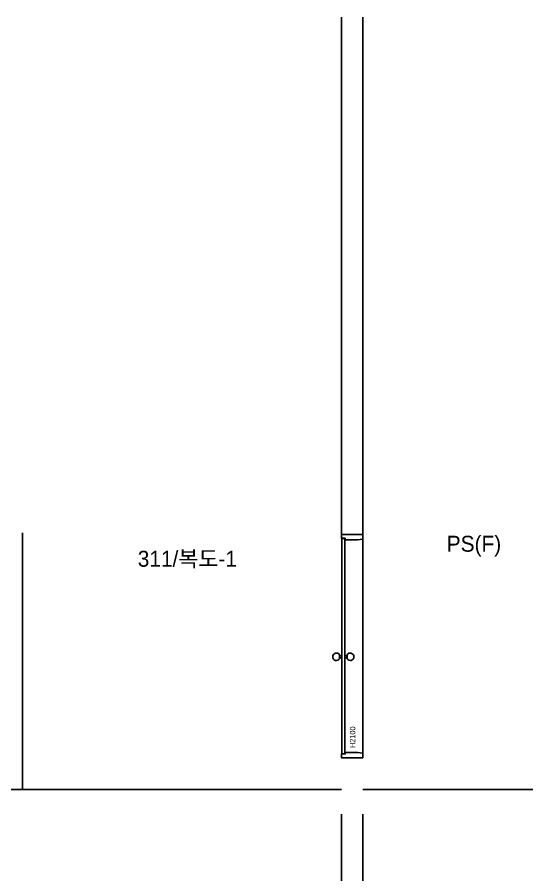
# Model space of a CAD drawing. Header units: millimetres. Extents: x -1320 to 172218, y -4077 to 50350.
# Drawn here: x 125350 to 130200, y 16948 to 25020 of the extents above; entities that cross this region are included whole.
import ezdxf
from ezdxf.enums import TextEntityAlignment as Align

# ---------------------------------------------------------------- set-up
doc = ezdxf.new("R2010")
doc.units = ezdxf.units.MM
doc.header["$LTSCALE"] = 60
for name, color, linetype in [('A-ELE-8', 8, 'Continuous'), ('A-FIN', 6, 'Continuous'), ('A-WALL-D', 7, 'Continuous'), ('A-WID', 4, 'Continuous')]:
    doc.layers.add(name, color=color, linetype=linetype)
doc.layers.add('NOPLOT', color=191, linetype='Continuous', plot=False)
doc.layers.add('NOPLOT-TEXT', color=11, linetype='Continuous', plot=False)
doc.styles.add('Gtx', font='')
doc.styles.get('Gtx').set_extended_font_data('Dotum')

# ---------------------------------------------------------------- blocks, each defined once
blk = doc.blocks.new('A$Cb75091eb')
at = {"layer": 'A-ELE-8', "ltscale": 20}
blk.add_line((282.5, 2058, 0), (282.5, 42), dxfattribs=at)
at = {"layer": 'A-WID'}
for p, q in [((65, 932), (65, 968)), ((65, 960), (85, 960)), ((65, 940), (85, 940)), ((135, 960), (115, 960)), ((135, 940), (115, 940)), ((135, 932), (135, 968))]:
    blk.add_line(p, q, dxfattribs=at)
at = {"layer": 'A-WID', "elevation": 0}
for points in [[(82.5, 2100), (282.5, 2100), (282.5, 2058), (282.5, 2058), (232.5, 2050), (217.5, 2050), (217.5, 2050), (117.5, 2050), (117.5, 2065), (82.5, 2065), (82.5, 2073), (82.5, 2073), (82.5, 2100)], [(85, 2062), (85, 37.5), (115, 37.5), (115, 2062)], [(82.5, 0), (282.5, 0), (282.5, 42), (282.5, 42), (232.5, 50), (217.5, 50), (217.5, 50), (117.5, 50), (117.5, 35), (82.5, 35), (82.5, 27), (82.5, 27), (82.5, 0)]]:
    blk.add_lwpolyline(points, close=True, dxfattribs=at)
at = {"layer": 'A-WID'}
for centre, start, end in [((35, 950), 31.00272, 328.99728), ((165, 950), 211.00272, 148.99728)]:
    blk.add_arc(centre, 35, start, end, dxfattribs=at)
at = {"layer": 'NOPLOT', "color": 1, "style": 'Gtx'}
blk.add_text('H2100', height=50, rotation=90, dxfattribs=at).set_placement((212.7, 90.7))

msp = doc.modelspace()

# ---------------------------------------------------------------- linework, layer by layer
at = {"layer": 'A-ELE-8'}
msp.add_line((125400, 20165), (125400, 17750), dxfattribs=at)
at = {"layer": 'A-FIN'}
for p, q in [((121677.7, 17750), (128400, 17750)), ((128600, 17750), (130200, 17750))]:
    msp.add_line(p, q, dxfattribs=at)
at = {"layer": 'A-WALL-D'}
for p, q in [((128400, 25020), (128400, 20150)), ((128600, 25020), (128600, 20150)), ((128400, 20150), (128600, 20150)), ((128400, 17520, 0), (128400, 11150, 0)), ((128600, 17520, 0), (128600, 11150, 0))]:
    msp.add_line(p, q, dxfattribs=at)

# ---------------------------------------------------------------- block references
at = {"layer": 'A-WID'}
msp.add_blockref('A$Cb75091eb', (128317.5, 18050), dxfattribs=at)

# ---------------------------------------------------------------- texts
at = {"layer": 'NOPLOT-TEXT', "style": 'Gtx'}
for s, p in [('PS(F)', (129646.3, 20045.2)), ('311/복도-1', (126950.6, 19922, 0))]:
    msp.add_text(s, height=150, dxfattribs=at).set_placement(p, align=Align.MIDDLE)

doc.saveas('drawing.dxf')
